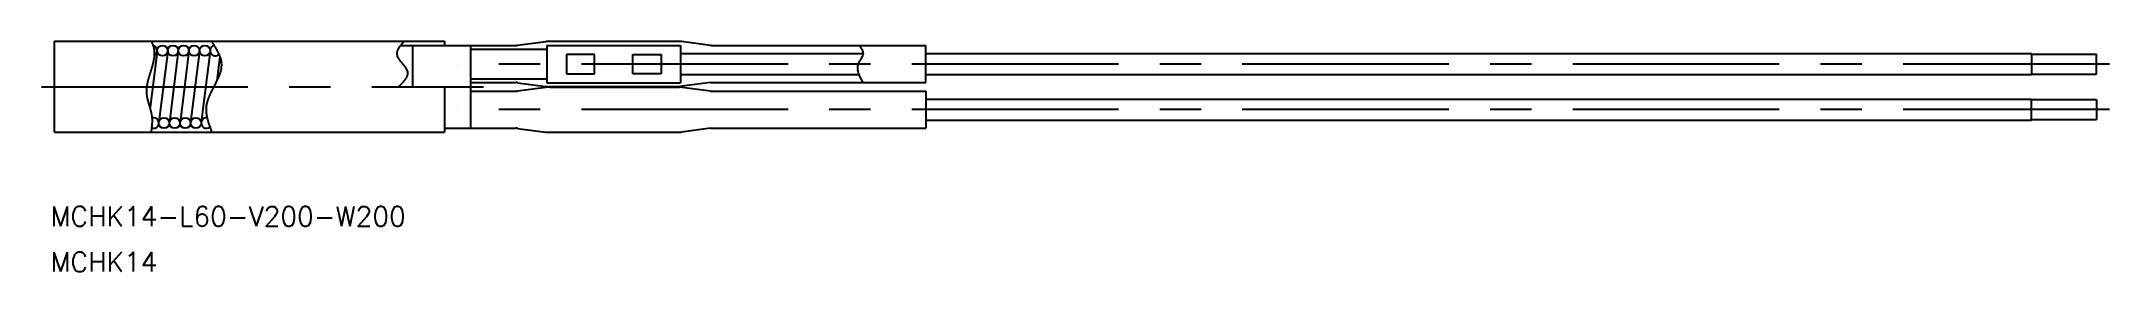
# Model space of a CAD drawing. Extents: x -2 to 316, y -21 to 14.
import ezdxf
from ezdxf.enums import TextEntityAlignment as Align

# ---------------------------------------------------------------- set-up
doc = ezdxf.new("R2010")
doc.units = 0
doc.linetypes.add('CENTER', pattern=[50.8, 31.75, -6.35, 6.35, -6.35])
doc.layers.get('0').update_dxf_attribs({"linetype": 'CONTINUOUS'})
doc.layers.add('CENTER', color=1, linetype='CONTINUOUS')
doc.styles.get("Standard").update_dxf_attribs({"font": 'txt.shx', "height": 3, "bigfont": 'bigfont.shx'})

msp = doc.modelspace()

# ---------------------------------------------------------------- linework, layer by layer
at = {"color": 7, "linetype": 'CONTINUOUS'}
for p, q in [((0, 0), (0, 14)), ((0, 14), (60, 14)), ((53.25, 13.38), (70.97, 13.38)), ((55.09, 7), (55.09, 13.38)), ((60, 14), (60, 13.38)), ((64, 13.38), (64, 0.62)), ((64, 12.77), (75.73, 12.77)), ((71.23, 13.4), (75.56, 13.96)), ((75.73, 13.37), (96.27, 13.37)), ((75.73, 13.37), (75.73, 7.62)), ((76.2, 14), (95.8, 14)), ((96.27, 13.37), (96.28, 7.62)), ((100.9, 13.38), (96.44, 13.96)), ((100.9, 13.38), (134, 13.38)), ((134, 7.65), (134, 13.38)), ((15.79, 12.47), (14.72, 3.82)), ((17.42, 12.47), (16.07, 1.63)), ((19.05, 12.47), (17.69, 1.57)), ((20.68, 12.47), (19.32, 1.52)), ((22.31, 12.47), (20.95, 1.55)), ((23.94, 12.47), (22.58, 1.54)), ((25.44, 11.63), (24.99, 7.98)), ((83.06, 11.95), (78.73, 11.95)), ((78.73, 11.95), (78.73, 9)), ((83.06, 9), (83.06, 11.95)), ((88.94, 9), (88.94, 11.95)), ((88.94, 11.95), (93.27, 11.95)), ((93.27, 11.95), (93.27, 9)), ((96.27, 12.12), (124.33, 12.12)), ((134, 12.12), (304, 12.12)), ((304, 12.12), (304, 8.88)), ((304, 12.03), (314, 12.03)), ((314, 8.97), (314, 12.03)), ((60, 7), (60, 0)), ((64, 8.23), (75.73, 8.23)), ((64, 7.65), (70.97, 7.65)), ((71.23, 7.63), (75.56, 7.07)), ((71.23, 6.37), (75.56, 6.93)), ((75.73, 7.62), (96.28, 7.62)), ((76.2, 7.03), (96.12, 7.03)), ((76.2, 6.97), (96.12, 6.97)), ((78.73, 9), (83.06, 9)), ((93.27, 9), (88.94, 9)), ((100.9, 7.65), (96.12, 7.03)), ((100.9, 6.35), (96.12, 6.97)), ((96.27, 8.88), (123.69, 8.9)), ((100.9, 7.65), (134, 7.65)), ((134, 8.88), (304, 8.88)), ((304, 8.97), (314, 8.97)), ((64, 6.35), (70.97, 6.35)), ((100.9, 6.35), (134, 6.35)), ((134, 6.35), (134, 0.62)), ((134, 5.12), (304, 5.12)), ((304, 1.88), (304, 5.12)), ((304, 5.03), (314, 5.03)), ((314, 5.03), (314, 1.97)), ((0, 0), (60, 0)), ((60, 0.62), (70.97, 0.62)), ((71.23, 0.6), (75.56, 0.04)), ((76.2, 0), (95.8, 0)), ((100.9, 0.62), (96.44, 0.04)), ((100.9, 0.62), (134, 0.62)), ((134, 1.88), (304, 1.88)), ((304, 1.97), (314, 1.97))]:
    msp.add_line(p, q, dxfattribs=at)
at = {"color": 3}
for points in [[(14.9, 0, 0), (14.91, 0.06, 0), (14.92, 0.13, 0), (14.93, 0.19, 0), (14.94, 0.26, 0), (14.95, 0.32, 0), (14.96, 0.38, 0), (14.97, 0.45, 0), (14.97, 0.51, 0), (14.98, 0.58, 0), (14.99, 0.64, 0), (15, 0.7, 0), (15.01, 0.77, 0), (15.01, 0.83, 0), (15.02, 0.9, 0), (15.03, 0.96, 0), (15.03, 1.02, 0), (15.04, 1.09, 0), (15.05, 1.15, 0), (15.05, 1.22, 0), (15.06, 1.28, 0), (15.06, 1.34, 0), (15.06, 1.41, 0), (15.07, 1.47, 0), (15.07, 1.53, 0), (15.07, 1.6, 0), (15.07, 1.66, 0), (15.08, 1.72, 0), (15.08, 1.79, 0), (15.08, 1.85, 0), (15.07, 1.91, 0), (15.07, 1.98, 0), (15.07, 2.04, 0), (15.07, 2.1, 0), (15.06, 2.17, 0), (15.06, 2.23, 0), (15.05, 2.29, 0), (15.04, 2.36, 0), (15.04, 2.42, 0), (15.03, 2.48, 0), (15.02, 2.55, 0), (15.01, 2.61, 0), (15, 2.67, 0), (14.99, 2.73, 0), (14.98, 2.8, 0), (14.96, 2.86, 0), (14.95, 2.92, 0), (14.94, 2.98, 0), (14.92, 3.05, 0), (14.91, 3.11, 0), (14.89, 3.17, 0), (14.88, 3.23, 0), (14.86, 3.3, 0), (14.85, 3.36, 0), (14.83, 3.42, 0), (14.81, 3.48, 0), (14.8, 3.55, 0), (14.78, 3.61, 0), (14.76, 3.67, 0), (14.74, 3.73, 0), (14.73, 3.79, 0), (14.71, 3.86, 0), (14.69, 3.92, 0), (14.67, 3.98, 0), (14.65, 4.04, 0), (14.63, 4.11, 0), (14.62, 4.17, 0), (14.6, 4.23, 0), (14.58, 4.29, 0), (14.56, 4.35, 0), (14.54, 4.42, 0), (14.53, 4.48, 0), (14.51, 4.54, 0), (14.49, 4.6, 0), (14.47, 4.66, 0), (14.46, 4.73, 0), (14.44, 4.79, 0), (14.42, 4.85, 0), (14.41, 4.91, 0), (14.39, 4.98, 0), (14.38, 5.04, 0), (14.36, 5.1, 0), (14.35, 5.16, 0), (14.33, 5.22, 0), (14.32, 5.29, 0), (14.31, 5.35, 0), (14.29, 5.41, 0), (14.28, 5.47, 0), (14.27, 5.54, 0), (14.26, 5.6, 0), (14.25, 5.66, 0), (14.24, 5.72, 0), (14.23, 5.79, 0), (14.23, 5.85, 0), (14.22, 5.91, 0), (14.21, 5.98, 0), (14.21, 6.04, 0), (14.2, 6.1, 0), (14.2, 6.16, 0), (14.2, 6.23, 0), (14.2, 6.29, 0), (14.2, 6.35, 0), (14.2, 6.42, 0), (14.2, 6.48, 0), (14.2, 6.54, 0), (14.2, 6.61, 0), (14.21, 6.67, 0), (14.21, 6.73, 0), (14.22, 6.8, 0), (14.22, 6.86, 0), (14.23, 6.92, 0), (14.24, 6.99, 0), (14.24, 7.05, 0), (14.25, 7.11, 0), (14.26, 7.18, 0), (14.27, 7.24, 0), (14.28, 7.3, 0), (14.3, 7.37, 0), (14.31, 7.43, 0), (14.32, 7.49, 0), (14.33, 7.56, 0), (14.35, 7.62, 0), (14.36, 7.69, 0), (14.37, 7.75, 0), (14.39, 7.81, 0), (14.4, 7.88, 0), (14.42, 7.94, 0), (14.44, 8, 0), (14.45, 8.07, 0), (14.47, 8.13, 0), (14.49, 8.2, 0), (14.51, 8.26, 0), (14.52, 8.32, 0), (14.54, 8.39, 0), (14.56, 8.45, 0), (14.58, 8.52, 0), (14.6, 8.58, 0), (14.62, 8.64, 0), (14.64, 8.71, 0), (14.66, 8.77, 0), (14.68, 8.84, 0), (14.7, 8.9, 0), (14.71, 8.96, 0), (14.73, 9.03, 0), (14.75, 9.09, 0), (14.77, 9.15, 0), (14.79, 9.22, 0), (14.82, 9.28, 0), (14.84, 9.35, 0), (14.86, 9.41, 0), (14.88, 9.47, 0), (14.9, 9.54, 0), (14.92, 9.6, 0), (14.93, 9.67, 0), (14.95, 9.73, 0), (14.97, 9.79, 0), (14.99, 9.86, 0), (15.01, 9.92, 0), (15.03, 9.98, 0), (15.05, 10.05, 0), (15.07, 10.11, 0), (15.09, 10.17, 0), (15.1, 10.24, 0), (15.12, 10.3, 0), (15.14, 10.36, 0), (15.16, 10.43, 0), (15.17, 10.49, 0), (15.19, 10.55, 0), (15.21, 10.62, 0), (15.22, 10.68, 0), (15.24, 10.74, 0), (15.25, 10.81, 0), (15.26, 10.87, 0), (15.28, 10.93, 0), (15.29, 11, 0), (15.3, 11.06, 0), (15.31, 11.12, 0), (15.33, 11.19, 0), (15.34, 11.25, 0), (15.35, 11.31, 0), (15.36, 11.37, 0), (15.37, 11.44, 0), (15.37, 11.5, 0), (15.38, 11.56, 0), (15.39, 11.62, 0), (15.39, 11.69, 0), (15.4, 11.75, 0), (15.4, 11.81, 0), (15.41, 11.87, 0), (15.41, 11.93, 0), (15.41, 12, 0), (15.41, 12.06, 0), (15.41, 12.12, 0), (15.41, 12.18, 0), (15.41, 12.24, 0), (15.41, 12.31, 0), (15.41, 12.37, 0), (15.4, 12.43, 0), (15.4, 12.49, 0), (15.39, 12.55, 0), (15.38, 12.61, 0), (15.38, 12.67, 0), (15.37, 12.74, 0), (15.36, 12.8, 0), (15.34, 12.86, 0), (15.33, 12.92, 0), (15.32, 12.98, 0), (15.3, 13.04, 0), (15.29, 13.1, 0), (15.27, 13.16, 0), (15.25, 13.22, 0), (15.23, 13.28, 0), (15.21, 13.34, 0), (15.19, 13.4, 0), (15.17, 13.46, 0), (15.15, 13.52, 0), (15.12, 13.58, 0), (15.1, 13.64, 0), (15.08, 13.7, 0), (15.05, 13.76, 0), (15.03, 13.82, 0), (15, 13.88, 0), (14.98, 13.94, 0), (14.95, 14, 0)], [(24.15, 14, 0), (24.19, 13.93, 0), (24.24, 13.86, 0), (24.28, 13.79, 0), (24.33, 13.72, 0), (24.37, 13.65, 0), (24.42, 13.58, 0), (24.46, 13.5, 0), (24.5, 13.43, 0), (24.55, 13.36, 0), (24.59, 13.29, 0), (24.64, 13.22, 0), (24.68, 13.15, 0), (24.72, 13.08, 0), (24.76, 13.01, 0), (24.8, 12.94, 0), (24.85, 12.87, 0), (24.89, 12.8, 0), (24.93, 12.73, 0), (24.97, 12.66, 0), (25, 12.58, 0), (25.04, 12.51, 0), (25.08, 12.44, 0), (25.12, 12.37, 0), (25.15, 12.3, 0), (25.19, 12.23, 0), (25.22, 12.16, 0), (25.25, 12.09, 0), (25.29, 12.02, 0), (25.32, 11.95, 0), (25.35, 11.88, 0), (25.38, 11.8, 0), (25.4, 11.73, 0), (25.43, 11.66, 0), (25.46, 11.59, 0), (25.48, 11.52, 0), (25.5, 11.45, 0), (25.53, 11.38, 0), (25.55, 11.31, 0), (25.57, 11.24, 0), (25.58, 11.16, 0), (25.6, 11.09, 0), (25.62, 11.02, 0), (25.63, 10.95, 0), (25.64, 10.88, 0), (25.65, 10.81, 0), (25.66, 10.74, 0), (25.67, 10.66, 0), (25.67, 10.59, 0), (25.68, 10.52, 0), (25.68, 10.45, 0), (25.68, 10.38, 0), (25.68, 10.31, 0), (25.68, 10.24, 0), (25.67, 10.16, 0), (25.67, 10.09, 0), (25.66, 10.02, 0), (25.65, 9.95, 0), (25.64, 9.88, 0), (25.63, 9.81, 0), (25.62, 9.73, 0), (25.61, 9.66, 0), (25.59, 9.59, 0), (25.57, 9.52, 0), (25.56, 9.45, 0), (25.54, 9.37, 0), (25.52, 9.3, 0), (25.5, 9.23, 0), (25.47, 9.16, 0), (25.45, 9.09, 0), (25.43, 9.01, 0), (25.4, 8.94, 0), (25.38, 8.87, 0), (25.35, 8.8, 0), (25.32, 8.72, 0), (25.29, 8.65, 0), (25.26, 8.58, 0), (25.23, 8.51, 0), (25.2, 8.43, 0), (25.17, 8.36, 0), (25.14, 8.29, 0), (25.1, 8.22, 0), (25.07, 8.14, 0), (25.04, 8.07, 0), (25, 8, 0), (24.97, 7.93, 0), (24.93, 7.85, 0), (24.9, 7.78, 0), (24.86, 7.71, 0), (24.82, 7.64, 0), (24.79, 7.56, 0), (24.75, 7.49, 0), (24.71, 7.42, 0), (24.67, 7.34, 0), (24.64, 7.27, 0), (24.6, 7.2, 0), (24.56, 7.12, 0), (24.52, 7.05, 0), (24.48, 6.98, 0), (24.45, 6.9, 0), (24.41, 6.83, 0), (24.37, 6.76, 0), (24.33, 6.68, 0), (24.29, 6.61, 0), (24.26, 6.54, 0), (24.22, 6.46, 0), (24.18, 6.39, 0), (24.15, 6.32, 0), (24.11, 6.24, 0), (24.07, 6.17, 0), (24.04, 6.1, 0), (24, 6.02, 0), (23.97, 5.95, 0), (23.93, 5.87, 0), (23.9, 5.8, 0), (23.87, 5.73, 0), (23.84, 5.65, 0), (23.8, 5.58, 0), (23.77, 5.51, 0), (23.74, 5.43, 0), (23.71, 5.36, 0), (23.68, 5.28, 0), (23.66, 5.21, 0), (23.63, 5.13, 0), (23.6, 5.06, 0), (23.58, 4.99, 0), (23.55, 4.91, 0), (23.53, 4.84, 0), (23.51, 4.76, 0), (23.49, 4.69, 0), (23.47, 4.61, 0), (23.45, 4.54, 0), (23.43, 4.46, 0), (23.41, 4.39, 0), (23.4, 4.31, 0), (23.38, 4.24, 0), (23.37, 4.17, 0), (23.36, 4.09, 0), (23.35, 4.02, 0), (23.34, 3.94, 0), (23.33, 3.87, 0), (23.33, 3.79, 0), (23.32, 3.72, 0), (23.32, 3.64, 0), (23.32, 3.57, 0), (23.32, 3.49, 0), (23.32, 3.41, 0), (23.32, 3.34, 0), (23.32, 3.26, 0), (23.33, 3.19, 0), (23.33, 3.11, 0), (23.34, 3.04, 0), (23.35, 2.96, 0), (23.36, 2.89, 0), (23.37, 2.81, 0), (23.38, 2.74, 0), (23.39, 2.66, 0), (23.4, 2.58, 0), (23.42, 2.51, 0), (23.43, 2.43, 0), (23.45, 2.36, 0), (23.46, 2.28, 0), (23.48, 2.21, 0), (23.5, 2.13, 0), (23.52, 2.05, 0), (23.54, 1.98, 0), (23.56, 1.9, 0), (23.58, 1.83, 0), (23.6, 1.75, 0), (23.62, 1.67, 0), (23.65, 1.6, 0), (23.67, 1.52, 0), (23.69, 1.45, 0), (23.72, 1.37, 0), (23.74, 1.29, 0), (23.77, 1.22, 0), (23.79, 1.14, 0), (23.82, 1.07, 0), (23.85, 0.99, 0), (23.88, 0.91, 0), (23.9, 0.84, 0), (23.93, 0.76, 0), (23.96, 0.69, 0), (23.99, 0.61, 0), (24.02, 0.53, 0), (24.04, 0.46, 0), (24.07, 0.38, 0), (24.1, 0.3, 0), (24.13, 0.23, 0), (24.16, 0.15, 0), (24.19, 0.08, 0), (24.22, 0, 0)], [(53.78, 14, 0), (53.74, 13.96, 0), (53.71, 13.93, 0), (53.68, 13.89, 0), (53.64, 13.85, 0), (53.61, 13.81, 0), (53.58, 13.78, 0), (53.54, 13.74, 0), (53.51, 13.7, 0), (53.48, 13.67, 0), (53.45, 13.63, 0), (53.41, 13.59, 0), (53.38, 13.56, 0), (53.35, 13.52, 0), (53.32, 13.48, 0), (53.29, 13.44, 0), (53.26, 13.41, 0), (53.23, 13.37, 0), (53.2, 13.33, 0), (53.17, 13.3, 0), (53.14, 13.26, 0), (53.11, 13.22, 0), (53.09, 13.18, 0), (53.06, 13.15, 0), (53.03, 13.11, 0), (53.01, 13.07, 0), (52.98, 13.04, 0), (52.96, 13, 0), (52.94, 12.96, 0), (52.91, 12.93, 0), (52.89, 12.89, 0), (52.87, 12.85, 0), (52.85, 12.81, 0), (52.83, 12.78, 0), (52.81, 12.74, 0), (52.79, 12.7, 0), (52.78, 12.67, 0), (52.76, 12.63, 0), (52.74, 12.59, 0), (52.73, 12.56, 0), (52.72, 12.52, 0), (52.71, 12.48, 0), (52.69, 12.44, 0), (52.68, 12.41, 0), (52.68, 12.37, 0), (52.67, 12.33, 0), (52.66, 12.3, 0), (52.66, 12.26, 0), (52.65, 12.22, 0), (52.65, 12.19, 0), (52.65, 12.15, 0), (52.65, 12.11, 0), (52.65, 12.08, 0), (52.65, 12.04, 0), (52.66, 12, 0), (52.66, 11.97, 0), (52.67, 11.93, 0), (52.68, 11.89, 0), (52.68, 11.85, 0), (52.7, 11.82, 0), (52.71, 11.78, 0), (52.72, 11.74, 0), (52.73, 11.71, 0), (52.75, 11.67, 0), (52.76, 11.63, 0), (52.78, 11.6, 0), (52.8, 11.56, 0), (52.82, 11.52, 0), (52.84, 11.49, 0), (52.86, 11.45, 0), (52.88, 11.41, 0), (52.9, 11.38, 0), (52.92, 11.34, 0), (52.95, 11.3, 0), (52.97, 11.27, 0), (53, 11.23, 0), (53.02, 11.19, 0), (53.05, 11.16, 0), (53.08, 11.12, 0), (53.1, 11.08, 0), (53.13, 11.05, 0), (53.16, 11.01, 0), (53.19, 10.97, 0), (53.22, 10.94, 0), (53.24, 10.9, 0), (53.27, 10.86, 0), (53.3, 10.83, 0), (53.33, 10.79, 0), (53.36, 10.75, 0), (53.39, 10.72, 0), (53.42, 10.68, 0), (53.45, 10.64, 0), (53.48, 10.61, 0), (53.51, 10.57, 0), (53.54, 10.53, 0), (53.58, 10.5, 0), (53.61, 10.46, 0), (53.64, 10.42, 0), (53.66, 10.39, 0), (53.69, 10.35, 0), (53.72, 10.32, 0), (53.75, 10.28, 0), (53.78, 10.24, 0), (53.81, 10.21, 0), (53.84, 10.17, 0), (53.86, 10.13, 0), (53.89, 10.1, 0), (53.92, 10.06, 0), (53.94, 10.02, 0), (53.97, 9.99, 0), (53.99, 9.95, 0), (54.02, 9.91, 0), (54.04, 9.88, 0), (54.06, 9.84, 0), (54.09, 9.8, 0), (54.11, 9.77, 0), (54.13, 9.73, 0), (54.15, 9.69, 0), (54.16, 9.66, 0), (54.18, 9.62, 0), (54.2, 9.59, 0), (54.21, 9.55, 0), (54.23, 9.51, 0), (54.24, 9.48, 0), (54.25, 9.44, 0), (54.27, 9.4, 0), (54.27, 9.37, 0), (54.28, 9.33, 0), (54.29, 9.29, 0), (54.3, 9.26, 0), (54.3, 9.22, 0), (54.3, 9.18, 0), (54.31, 9.15, 0), (54.31, 9.11, 0), (54.31, 9.07, 0), (54.31, 9.04, 0), (54.3, 9, 0), (54.3, 8.97, 0), (54.29, 8.93, 0), (54.29, 8.89, 0), (54.28, 8.86, 0), (54.27, 8.82, 0), (54.26, 8.78, 0), (54.25, 8.75, 0), (54.24, 8.71, 0), (54.23, 8.67, 0), (54.21, 8.64, 0), (54.2, 8.6, 0), (54.18, 8.56, 0), (54.17, 8.53, 0), (54.15, 8.49, 0), (54.13, 8.46, 0), (54.11, 8.42, 0), (54.09, 8.38, 0), (54.07, 8.35, 0), (54.05, 8.31, 0), (54.03, 8.27, 0), (54, 8.24, 0), (53.98, 8.2, 0), (53.95, 8.16, 0), (53.93, 8.13, 0), (53.9, 8.09, 0), (53.88, 8.06, 0), (53.85, 8.02, 0), (53.82, 7.98, 0), (53.79, 7.95, 0), (53.76, 7.91, 0), (53.73, 7.87, 0), (53.7, 7.84, 0), (53.67, 7.8, 0), (53.64, 7.76, 0), (53.61, 7.73, 0), (53.58, 7.69, 0), (53.55, 7.65, 0), (53.52, 7.62, 0), (53.48, 7.58, 0), (53.45, 7.55, 0), (53.41, 7.51, 0), (53.38, 7.47, 0), (53.35, 7.44, 0), (53.31, 7.4, 0), (53.28, 7.36, 0), (53.24, 7.33, 0), (53.21, 7.29, 0), (53.17, 7.25, 0), (53.14, 7.22, 0), (53.1, 7.18, 0), (53.07, 7.15, 0), (53.03, 7.11, 0), (52.99, 7.07, 0), (52.96, 7.04, 0), (52.92, 7, 0)], [(123.73, 13.38, 0), (123.75, 13.35, 0), (123.77, 13.32, 0), (123.79, 13.29, 0), (123.81, 13.27, 0), (123.83, 13.24, 0), (123.85, 13.21, 0), (123.88, 13.18, 0), (123.89, 13.15, 0), (123.92, 13.12, 0), (123.94, 13.09, 0), (123.95, 13.06, 0), (123.97, 13.03, 0), (123.99, 13, 0), (124.01, 12.97, 0), (124.03, 12.95, 0), (124.05, 12.92, 0), (124.07, 12.89, 0), (124.08, 12.86, 0), (124.1, 12.83, 0), (124.12, 12.8, 0), (124.13, 12.77, 0), (124.15, 12.74, 0), (124.17, 12.71, 0), (124.18, 12.68, 0), (124.19, 12.65, 0), (124.21, 12.63, 0), (124.22, 12.6, 0), (124.23, 12.57, 0), (124.24, 12.54, 0), (124.25, 12.51, 0), (124.27, 12.48, 0), (124.28, 12.45, 0), (124.28, 12.42, 0), (124.29, 12.39, 0), (124.3, 12.37, 0), (124.31, 12.34, 0), (124.31, 12.31, 0), (124.32, 12.28, 0), (124.32, 12.25, 0), (124.32, 12.22, 0), (124.33, 12.19, 0), (124.33, 12.16, 0), (124.33, 12.13, 0), (124.33, 12.1, 0), (124.32, 12.08, 0), (124.32, 12.05, 0), (124.32, 12.02, 0), (124.31, 11.99, 0), (124.31, 11.96, 0), (124.3, 11.93, 0), (124.29, 11.9, 0), (124.29, 11.87, 0), (124.28, 11.85, 0), (124.27, 11.82, 0), (124.26, 11.79, 0), (124.25, 11.76, 0), (124.24, 11.73, 0), (124.22, 11.7, 0), (124.21, 11.67, 0), (124.2, 11.64, 0), (124.18, 11.61, 0), (124.17, 11.59, 0), (124.16, 11.56, 0), (124.14, 11.53, 0), (124.12, 11.5, 0), (124.11, 11.47, 0), (124.09, 11.44, 0), (124.08, 11.41, 0), (124.06, 11.38, 0), (124.04, 11.35, 0), (124.03, 11.32, 0), (124.01, 11.3, 0), (123.99, 11.27, 0), (123.97, 11.24, 0), (123.96, 11.21, 0), (123.94, 11.18, 0), (123.92, 11.15, 0), (123.9, 11.12, 0), (123.89, 11.09, 0), (123.87, 11.06, 0), (123.85, 11.03, 0), (123.83, 11.01, 0), (123.81, 10.98, 0), (123.8, 10.95, 0), (123.78, 10.92, 0), (123.76, 10.89, 0), (123.75, 10.86, 0), (123.73, 10.83, 0), (123.71, 10.8, 0), (123.7, 10.77, 0), (123.68, 10.74, 0), (123.67, 10.71, 0), (123.65, 10.68, 0), (123.64, 10.65, 0), (123.62, 10.62, 0), (123.61, 10.59, 0), (123.6, 10.56, 0), (123.59, 10.53, 0), (123.58, 10.5, 0), (123.56, 10.47, 0), (123.55, 10.44, 0), (123.54, 10.41, 0), (123.53, 10.38, 0), (123.53, 10.35, 0), (123.52, 10.32, 0), (123.51, 10.29, 0), (123.5, 10.26, 0), (123.5, 10.23, 0), (123.49, 10.2, 0), (123.49, 10.17, 0), (123.48, 10.14, 0), (123.48, 10.11, 0), (123.48, 10.08, 0), (123.47, 10.05, 0), (123.47, 10.02, 0), (123.47, 9.99, 0), (123.47, 9.96, 0), (123.47, 9.93, 0), (123.47, 9.9, 0), (123.47, 9.87, 0), (123.47, 9.84, 0), (123.47, 9.81, 0), (123.47, 9.78, 0), (123.47, 9.75, 0), (123.48, 9.72, 0), (123.48, 9.69, 0), (123.48, 9.66, 0), (123.49, 9.62, 0), (123.49, 9.59, 0), (123.5, 9.56, 0), (123.5, 9.53, 0), (123.51, 9.5, 0), (123.51, 9.47, 0), (123.52, 9.44, 0), (123.53, 9.41, 0), (123.53, 9.38, 0), (123.54, 9.35, 0), (123.55, 9.32, 0), (123.56, 9.28, 0), (123.57, 9.25, 0), (123.58, 9.22, 0), (123.58, 9.19, 0), (123.59, 9.16, 0), (123.61, 9.13, 0), (123.61, 9.1, 0), (123.63, 9.07, 0), (123.64, 9.04, 0), (123.65, 9, 0), (123.66, 8.97, 0), (123.67, 8.94, 0), (123.68, 8.91, 0), (123.7, 8.88, 0), (123.71, 8.85, 0), (123.72, 8.82, 0), (123.73, 8.79, 0), (123.75, 8.75, 0), (123.76, 8.72, 0), (123.78, 8.69, 0), (123.79, 8.66, 0), (123.81, 8.63, 0), (123.82, 8.6, 0), (123.83, 8.57, 0), (123.85, 8.53, 0), (123.86, 8.5, 0), (123.88, 8.47, 0), (123.9, 8.44, 0), (123.91, 8.41, 0), (123.93, 8.38, 0), (123.94, 8.34, 0), (123.96, 8.31, 0), (123.98, 8.28, 0), (123.99, 8.25, 0), (124.01, 8.22, 0), (124.03, 8.19, 0), (124.04, 8.15, 0), (124.06, 8.12, 0), (124.08, 8.09, 0), (124.09, 8.06, 0), (124.11, 8.03, 0), (124.13, 8, 0), (124.15, 7.97, 0), (124.16, 7.93, 0), (124.18, 7.9, 0), (124.2, 7.87, 0), (124.22, 7.84, 0), (124.23, 7.81, 0), (124.25, 7.78, 0), (124.27, 7.74, 0), (124.29, 7.71, 0), (124.31, 7.68, 0), (124.32, 7.65, 0)]]:
    msp.add_polyline3d(points, dxfattribs=at)
at = {"color": 7, "linetype": 'CONTINUOUS'}
for centre in [(16.61, 12.57), (18.24, 12.57), (19.87, 12.57), (21.5, 12.57), (23.13, 12.57), (16.86, 1.43), (18.49, 1.43), (20.13, 1.43), (21.76, 1.43)]:
    msp.add_circle(centre, 0.814, dxfattribs=at)
for centre, radius, start, end in [((14.98, 12.57), 0.814, 301.4765, 73.9328), ((24.76, 12.57), 0.814, 104.915, 312.0617), ((70.97, 15.38), 2, 270, 277.3803), ((76.2, 9), 5, 90, 97.3803), ((95.8, 9), 5, 82.6197, 90), ((70.97, 5.65), 2, 82.6197, 90), ((70.97, 8.35), 2, 270, 277.3803), ((76.2, 12.03), 5, 262.6197, 270), ((76.2, 1.97), 5, 90, 97.3803), ((15.23, 1.43), 0.814, 252.8364, 102.4966), ((23.38, 1.43), 0.814, 83.7926, 310.3877), ((70.97, -1.38), 2, 82.6197, 90), ((76.2, 5), 5, 262.6197, 270), ((95.8, 5), 5, 270, 277.3803)]:
    msp.add_arc(centre, radius, start, end, dxfattribs=at)
at = {"layer": 'CENTER', "color": 1, "linetype": 'CENTER'}
for p, q in [((316, 10.5), (62, 10.5)), ((-2, 7), (66, 7)), ((316, 3.5), (62, 3.5))]:
    msp.add_line(p, q, dxfattribs=at)

# ---------------------------------------------------------------- texts
at = {"color": 7, "linetype": 'CONTINUOUS'}
for s, p in [('MCHK14-L60-V200-W200', (-0.61, -12.94)), ('MCHK14', (-0.61, -19.94))]:
    msp.add_text(s, height=3, dxfattribs=at).set_placement(p, align=Align.MIDDLE_LEFT)

doc.saveas('drawing.dxf')
